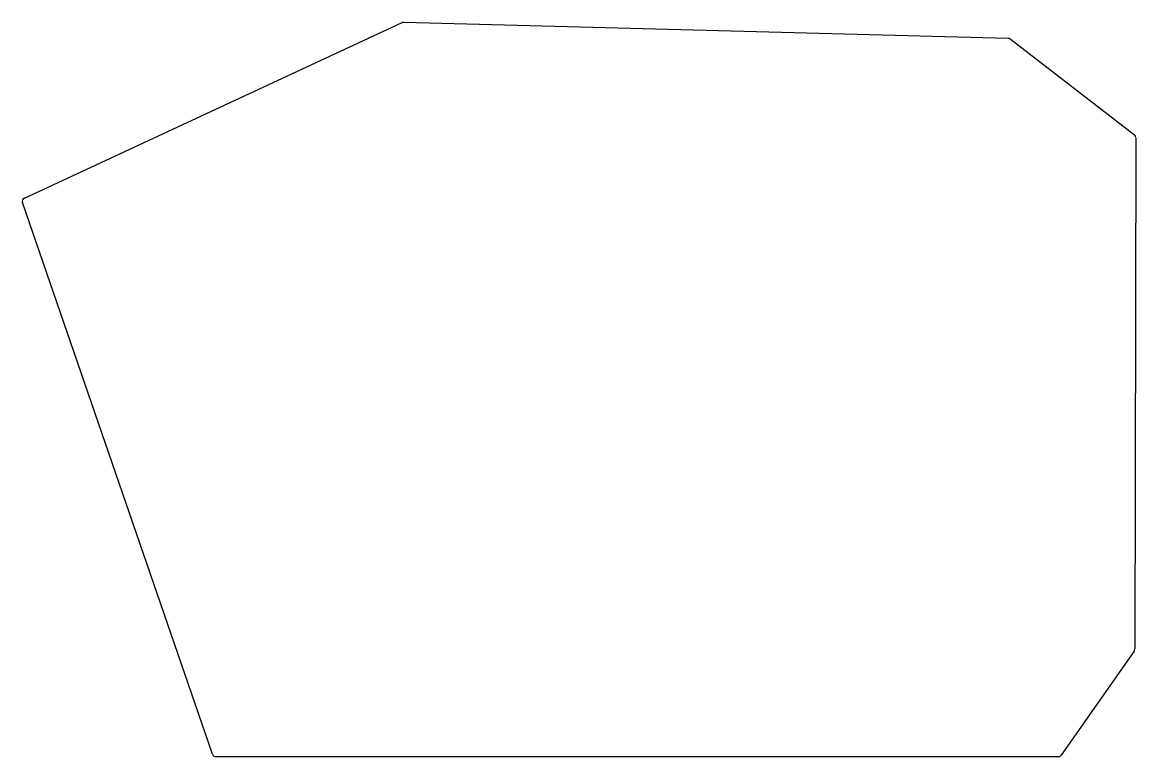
# Model space of a CAD drawing. Header units: millimetres. Extents: x -31 to 123, y -34 to 68.
import ezdxf

# ---------------------------------------------------------------- set-up
doc = ezdxf.new("R2010")
doc.units = ezdxf.units.MM

msp = doc.modelspace()

# ---------------------------------------------------------------- linework, layer by layer
for p, q in [((-30.86, 43.28), (21.4, 67.55)), ((21.62, 67.6), (105.16, 65.39)), ((105.45, 65.29), (122.63, 52.04)), ((122.82, 51.64), (122.69, -19.07)), ((-4.85, -33.63), (-31.12, 42.67)), ((122.6, -19.36), (112.51, -33.76)), ((112.1, -33.98), (-4.38, -33.97))]:
    msp.add_line(p, q)
for centre, start, end in [((21.61, 67.1), 88.4871, 114.9119), ((105.15, 64.9), 52.3524, 88.4871), ((122.32, 51.65), 359.8909, 52.3524), ((-30.65, 42.83), 114.9119, 199), ((122.19, -19.07), 325, 359.8909), ((-4.38, -33.47), 199, 269.995), ((112.1, -33.48), 269.995, 325)]:
    msp.add_arc(centre, 0.5, start, end)

doc.saveas('drawing.dxf')
